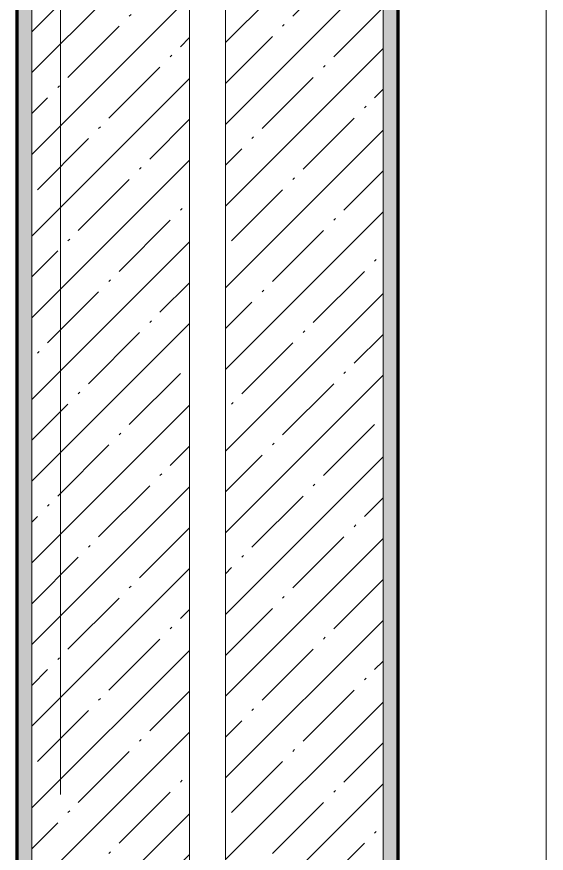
# Model space of a CAD drawing. Header units: millimetres. Extents: x -5426 to 189269, y -8553 to 29000.
# Drawn here: x 38249 to 38988, y 1369 to 2537 of the extents above; entities that cross this region are included whole.
import ezdxf

# ---------------------------------------------------------------- set-up
doc = ezdxf.new("R2010")
doc.units = ezdxf.units.MM
doc.linetypes.add('Осевая', pattern=[3175, 635, -476.25, 1587.5, -476.25])
for name, color, linetype, lineweight in [('A-DETL-GENF', 7, 'Continuous', 9), ('A-WALL', 7, 'Continuous', 9), ('I-WALL', 7, 'Continuous', 9), ('Оси-2', 7, 'Осевая', 9)]:
    doc.layers.add(name, color=color, linetype=linetype, lineweight=lineweight)
for name, color, linetype, lineweight, true_color in [('A-WALL-3', 7, 'Continuous', 9, 0xff80c0), ('I-WALL-3', 7, 'Continuous', 9, 0xc0c0c0), ('I-WALL-6', 7, 'Continuous', 80, 0xff80c0)]:
    doc.layers.add(name, color=color, linetype=linetype, lineweight=lineweight, true_color=true_color)
pattern_1 = [(45, (0, 0), (-57.02463, 57.02463), []), (45, (57.025, 0), (-57.02463, 57.02463), [100.806, -20.161, 3.353, -16.808])]
pattern_2 = [(0, (0, 0), (121.92, 30.48), [10.058, -81.382, 10.058, -81.382, -487.68]), (0, (0, 0), (121.92, 30.48), [-182.88, 10.058, -172.822, 10.058, -81.382, -213.36]), (0, (0, 0), (121.92, 30.48), [-457.2, 10.058, -50.902, 10.058, -142.342]), (120, (45.72, 15.24), (-87.356454, 90.345817), [10.058, -81.382, 10.058, -81.382, -487.68]), (120, (45.72, 15.24), (-87.356454, 90.345817), [-182.88, 10.058, -172.822, 10.058, -81.382, -213.36]), (120, (45.72, 15.24), (-87.356454, 90.345817), [-457.2, 10.058, -50.902, 10.058, -142.342]), (240, (60.96, 76.2), (-34.563546, -120.825817), [10.058, -81.382, 10.058, -81.382, -487.68]), (240, (60.96, 76.2), (-34.563546, -120.825817), [-182.88, 10.058, -172.822, 10.058, -81.382, -213.36]), (240, (60.96, 76.2), (-34.563546, -120.825817), [-457.2, 10.058, -50.902, 10.058, -142.342])]

# ---------------------------------------------------------------- blocks, each defined once
blk = doc.blocks.new('DET_L_Линия разрыва - М100-30654710-План отделки стен 3 этажа в осях 1-12')
at = {"layer": 'A-DETL-GENF'}
blk.add_line((11739.9, 0), (0, 0), dxfattribs=at)

msp = doc.modelspace()

# ---------------------------------------------------------------- hatches: boundary and pattern name
at = {"layer": 'I-WALL'}
h = msp.add_hatch(dxfattribs=at)
h.set_pattern_fill('FP_12', color=256, style=0, pattern_type=2)
h.set_pattern_definition(pattern_1)
h.paths.add_polyline_path([(38270, 400), (38490, 400), (38490, 7400), (38270, 7400), (38270, 420)])
h = msp.add_hatch(dxfattribs=at)
h.set_pattern_fill('FP_12', color=256, style=0, pattern_type=2)
h.set_pattern_definition(pattern_1)
h.paths.add_polyline_path([(38549.1, 400), (38760, 400), (38760, 7400), (38540, 7400), (38540, 400)])
h = msp.add_hatch(dxfattribs=at)
h.set_pattern_fill('FP_36', color=256, style=0, pattern_type=2)
h.set_pattern_definition(pattern_2)
h.paths.add_polyline_path([(38766.7, 400), (38780, 400), (38780, 7380), (38760, 7380), (38760, 400), (38766.5, 400)])
h = msp.add_hatch(dxfattribs=at)
h.set_pattern_fill('FP_36', color=256, style=0, pattern_type=2)
h.set_pattern_definition(pattern_2)
h.paths.add_polyline_path([(38250, 420), (38270, 420), (38270, 7070), (38250, 7070), (38250, 421)])

# ---------------------------------------------------------------- linework, layer by layer
at = {"layer": 'A-WALL'}
for p, q in [((38760, 7400), (38760, 400)), ((38270, 7150), (38270, 400))]:
    msp.add_line(p, q, dxfattribs=at)
at = {"layer": 'A-WALL-3'}
for p, q in [((38780, 7380), (38780, 421)), ((38250, 421), (38250, 7050))]:
    msp.add_line(p, q, dxfattribs=at)
at = {"layer": 'I-WALL-3'}
for p, q in [((38490, 400), (38490, 7400)), ((38540, 7400), (38540, 400))]:
    msp.add_line(p, q, dxfattribs=at)
at = {"layer": 'I-WALL-6'}
for p, q in [((38781, 421), (38781, 7379)), ((38249, 7049), (38249, 421))]:
    msp.add_line(p, q, dxfattribs=at)
at = {"layer": 'Оси-2'}
for p, q in [((38310, 339.8), (38310, 21277.7)), ((38760, 593.7), (38760, 12700))]:
    msp.add_line(p, q, dxfattribs=at)

# ---------------------------------------------------------------- block references
at = {"layer": 'A-DETL-GENF', "rotation": 90.00000000000031}
msp.add_blockref('DET_L_Линия разрыва - М100-30654710-План отделки стен 3 этажа в осях 1-12', (38987.7, -280), dxfattribs=at)

doc.saveas('drawing.dxf')
